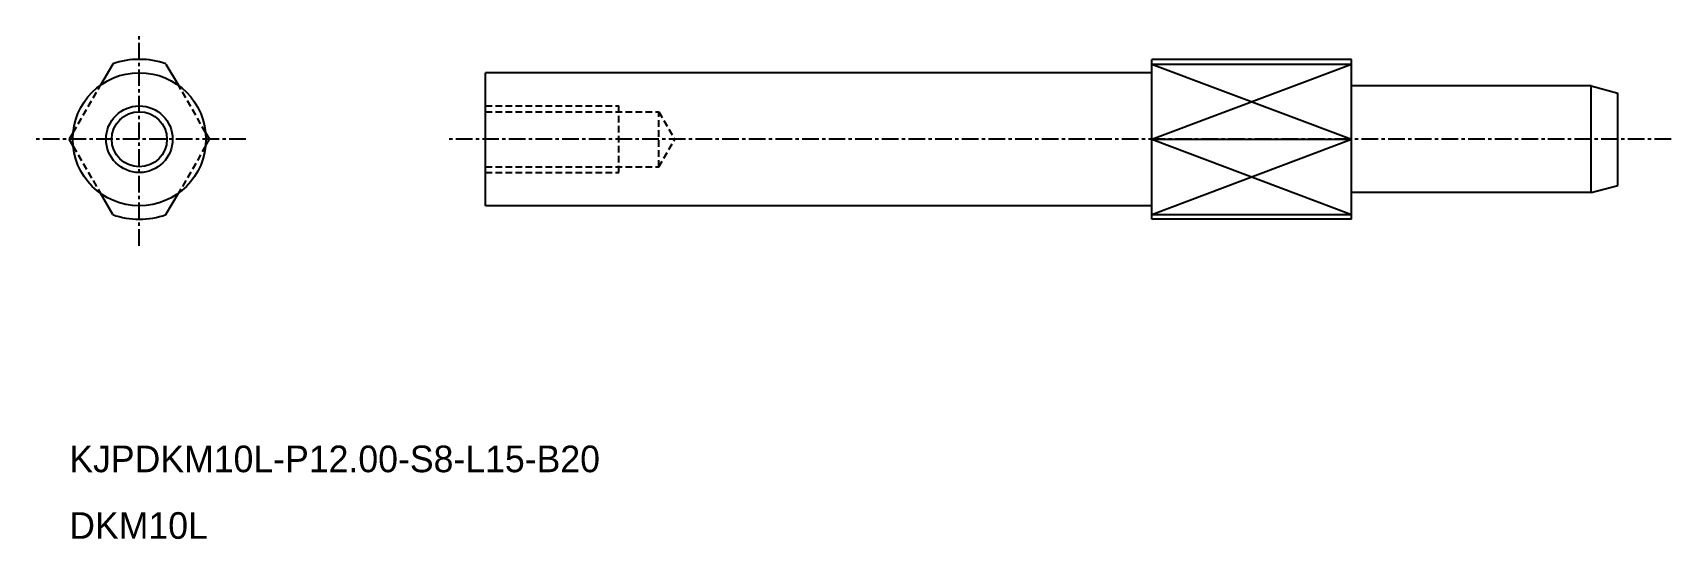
# Model space of a CAD drawing. Extents: x -2535 to -2412, y -745 to -707.
import ezdxf

# ---------------------------------------------------------------- set-up
doc = ezdxf.new("R2010")
doc.units = 0
doc.linetypes.add('CENTER', pattern=[2, 1.25, -0.25, 0.25, -0.25])
doc.linetypes.add('DASHED', pattern=[0.75, 0.5, -0.25])
doc.layers.get('0').update_dxf_attribs({"linetype": 'CONTINUOUS'})
doc.layers.add('CENTER', color=1, linetype='CENTER')

msp = doc.modelspace()

# ---------------------------------------------------------------- linework, layer by layer
at = {"color": 7, "linetype": 'CONTINUOUS'}
for p, q in [((-2528.58, -709), (-2529.5, -710.6)), ((-2524.58, -709), (-2523.65, -710.6)), ((-2450.58, -709.65), (-2500.58, -709.65)), ((-2500.58, -719.65), (-2500.58, -709.65)), ((-2435.58, -708.65), (-2450.58, -708.65)), ((-2450.58, -720.65), (-2450.58, -708.65)), ((-2450.58, -709), (-2435.58, -709)), ((-2435.58, -720.65), (-2435.58, -708.65)), ((-2417.58, -710.65), (-2435.58, -710.65)), ((-2417.58, -718.65), (-2417.58, -710.65)), ((-2417.58, -710.65), (-2415.58, -711.19)), ((-2415.58, -718.12), (-2415.58, -711.19)), ((-2531.55, -714.15), (-2531.84, -714.65)), ((-2521.6, -714.15), (-2521.31, -714.65)), ((-2531.55, -715.16), (-2531.84, -714.65)), ((-2521.6, -715.16), (-2521.31, -714.65)), ((-2450.58, -714.65), (-2435.58, -714.65)), ((-2417.58, -718.65), (-2415.58, -718.12)), ((-2528.58, -720.31), (-2529.5, -718.71)), ((-2524.58, -720.31), (-2523.65, -718.71)), ((-2417.58, -718.65), (-2435.58, -718.65)), ((-2450.58, -719.65), (-2500.58, -719.65)), ((-2450.58, -720.31), (-2435.58, -720.31)), ((-2435.58, -720.65), (-2450.58, -720.65))]:
    msp.add_line(p, q, dxfattribs=at)
at = {"color": 3, "linetype": 'CONTINUOUS'}
for p, q in [((-2450.58, -714.65), (-2435.58, -709)), ((-2450.58, -709), (-2435.58, -714.65)), ((-2450.58, -720.31), (-2435.58, -714.65)), ((-2450.58, -714.65), (-2435.58, -720.31))]:
    msp.add_line(p, q, dxfattribs=at)
at = {"color": 3, "linetype": 'DASHED'}
for p, q in [((-2531.55, -714.15), (-2529.5, -710.6)), ((-2521.6, -714.15), (-2523.65, -710.6)), ((-2500.58, -712.15), (-2490.58, -712.15)), ((-2490.58, -717.15), (-2490.58, -712.15)), ((-2500.58, -712.59), (-2487.58, -712.59)), ((-2487.58, -716.72), (-2487.58, -712.59)), ((-2487.58, -712.59), (-2486.39, -714.65)), ((-2531.55, -715.16), (-2529.5, -718.71)), ((-2521.6, -715.16), (-2523.65, -718.71)), ((-2487.58, -716.72), (-2486.39, -714.65)), ((-2500.58, -716.72), (-2487.58, -716.72)), ((-2500.58, -717.15), (-2490.58, -717.15))]:
    msp.add_line(p, q, dxfattribs=at)
at = {"color": 7, "linetype": 'CONTINUOUS'}
for radius in [5, 2.07]:
    msp.add_circle((-2526.58, -714.65), radius, dxfattribs=at)
at = {"color": 3, "linetype": 'CONTINUOUS'}
msp.add_circle((-2526.58, -714.65), 2.5, dxfattribs=at)
at = {"color": 7, "linetype": 'CONTINUOUS'}
for start, end in [(70.5288, 109.4712), (250.5288, 289.4712)]:
    msp.add_arc((-2526.58, -714.65), 6, start, end, dxfattribs=at)
at = {"layer": 'CENTER', "color": 1, "linetype": 'CENTER'}
for p, q in [((-2526.58, -722.65), (-2526.58, -706.65)), ((-2518.58, -714.65), (-2534.58, -714.65)), ((-2411.58, -714.65), (-2503.58, -714.65))]:
    msp.add_line(p, q, dxfattribs=at)

# ---------------------------------------------------------------- texts
at = {"color": 7, "linetype": 'CONTINUOUS'}
for s, p in [('KJPDKM10L-P12.00-S8-L15-B20', (-2531.84, -739.65)), ('DKM10L', (-2531.84, -744.65))]:
    msp.add_text(s, height=2, dxfattribs=at).set_placement(p)

doc.saveas('drawing.dxf')
